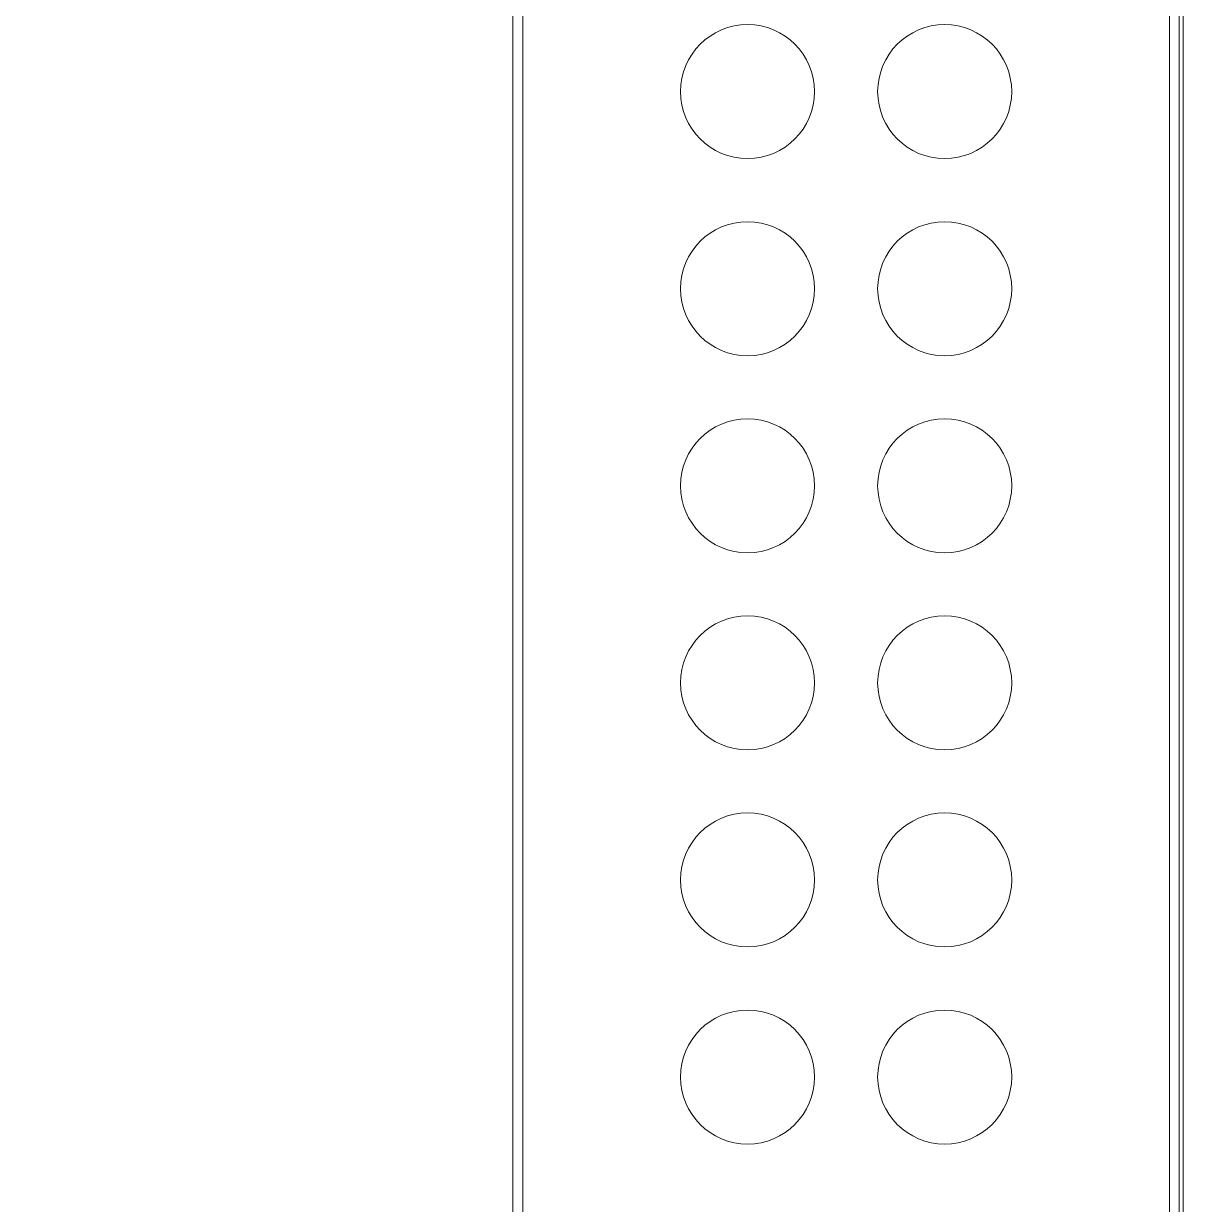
# Model space of a CAD drawing. Header units: millimetres. Extents: x -86 to 67, y -55 to 52.
# Drawn here: x 51.9 to 66.84, y -3.05 to 12.16 of the extents above; entities that cross this region are included whole.
import ezdxf

# ---------------------------------------------------------------- set-up
doc = ezdxf.new("R2010")
doc.units = ezdxf.units.MM
doc.header["$MEASUREMENT"] = 0
for name, color, linetype in [('BG_OUTLINE', 7, 'Continuous'), ('PG_SILKSCREEN_TOP', 7, 'Continuous'), ('PIN_TOP', 7, 'Continuous')]:
    doc.layers.add(name, color=color, linetype=linetype)

msp = doc.modelspace()

# ---------------------------------------------------------------- linework, layer by layer
at = {"layer": 'BG_OUTLINE', "color": 3, "lineweight": 9}
msp.add_open_spline([(-60.0926, 34.7331), (-60.0926, 34.7331), (63.7724, 34.7331), (63.7724, 34.7331), (63.7724, 34.7331), (64.585, 34.7336), (65.3646, 34.4113), (65.9396, 33.837), (65.9396, 33.837), (66.5146, 33.2627), (66.8379, 32.4797), (66.8384, 31.667), (66.8384, 31.667), (66.8384, 31.667), (66.8412, -52.28), (66.8412, -52.28), (66.8412, -52.28), (66.8412, -52.28), (66.8384, -52.1933), (66.8384, -52.1933), (66.8384, -52.1933), (66.8389, -53.006), (66.5166, -53.7856), (65.9424, -54.3606), (65.9424, -54.3606), (65.3681, -54.9356), (64.585, -55.2589), (63.7724, -55.2594), (63.7724, -55.2594), (63.7724, -55.2594), (-60.1869, -55.2594), (-60.1869, -55.2594), (-60.1869, -55.2594), (-60.1869, -55.2594), (-60.0853, -55.2518), (-60.0853, -55.2518), (-60.0853, -55.2518), (-60.8979, -55.2523), (-61.6775, -54.9299), (-62.2525, -54.3557), (-62.2525, -54.3557), (-62.8275, -53.7814), (-63.1508, -52.9984), (-63.1513, -52.1857), (-63.1513, -52.1857), (-63.1513, -52.1857), (-63.1587, 31.667), (-63.1587, 31.667), (-63.1587, 31.667), (-63.1592, 32.4797), (-62.8369, 33.2593), (-62.2626, 33.8343), (-62.2626, 33.8343), (-61.6883, 34.4093), (-60.9053, 34.7326), (-60.0926, 34.7331)], degree=3, knots=[0, 0, 0, 0, 0.0714286, 0.0714286, 0.0714286, 0.0714286, 0.1428571, 0.1428571, 0.1428571, 0.1428571, 0.2142857, 0.2142857, 0.2142857, 0.2142857, 0.2857143, 0.2857143, 0.2857143, 0.2857143, 0.3571429, 0.3571429, 0.3571429, 0.3571429, 0.4285714, 0.4285714, 0.4285714, 0.4285714, 0.5, 0.5, 0.5, 0.5, 0.5714286, 0.5714286, 0.5714286, 0.5714286, 0.6428571, 0.6428571, 0.6428571, 0.6428571, 0.7142857, 0.7142857, 0.7142857, 0.7142857, 0.7857143, 0.7857143, 0.7857143, 0.7857143, 0.8571429, 0.8571429, 0.8571429, 0.8571429, 0.9285714, 0.9285714, 0.9285714, 0.9285714, 1, 1, 1, 1], dxfattribs=at)
at = {"layer": 'PG_SILKSCREEN_TOP', "color": 6, "lineweight": 9}
for points in [[(58.3284, -7.9763), (58.3284, -7.9763), (58.2014, -7.9763), (58.2014, -7.9763), (58.2014, -7.9763), (58.2014, -7.9763), (58.2014, 18.9985), (58.2014, 18.9985), (58.2014, 18.9985), (58.2014, 18.9985), (58.3284, 18.9985), (58.3284, 18.9985), (58.3284, 18.9985), (58.3284, 18.9985), (58.3284, -7.9763), (58.3284, -7.9763)], [(66.6616, 18.9985), (66.6616, 18.9985), (66.7886, 18.9985), (66.7886, 18.9985), (66.7886, 18.9985), (66.7886, 18.9985), (66.7886, -39.6013), (66.7886, -39.6013), (66.7886, -39.6013), (66.7886, -39.6013), (66.6616, -39.6013), (66.6616, -39.6013), (66.6616, -39.6013), (66.6616, -39.6013), (66.6616, 18.9985), (66.6616, 18.9985)]]:
    msp.add_open_spline(points, degree=3, knots=[0, 0, 0, 0, 0.25, 0.25, 0.25, 0.25, 0.5, 0.5, 0.5, 0.5, 0.75, 0.75, 0.75, 0.75, 1, 1, 1, 1], dxfattribs=at)
at = {"layer": 'PIN_TOP', "lineweight": 9}
for points in [[(62.0886, 11.2886), (62.0886, 11.7656), (61.702, 12.1522), (61.225, 12.1522), (61.225, 12.1522), (60.7481, 12.1522), (60.3614, 11.7656), (60.3614, 11.2886), (60.3614, 11.2886), (60.3614, 10.8117), (60.7481, 10.425), (61.225, 10.425), (61.225, 10.425), (61.702, 10.425), (62.0886, 10.8117), (62.0886, 11.2886)], [(64.6286, 11.2886), (64.6286, 11.7656), (64.242, 12.1522), (63.765, 12.1522), (63.765, 12.1522), (63.2881, 12.1522), (62.9014, 11.7656), (62.9014, 11.2886), (62.9014, 11.2886), (62.9014, 10.8117), (63.2881, 10.425), (63.765, 10.425), (63.765, 10.425), (64.242, 10.425), (64.6286, 10.8117), (64.6286, 11.2886)], [(62.0886, 8.7486), (62.0886, 9.2256), (61.702, 9.6122), (61.225, 9.6122), (61.225, 9.6122), (60.7481, 9.6122), (60.3614, 9.2256), (60.3614, 8.7486), (60.3614, 8.7486), (60.3614, 8.2717), (60.7481, 7.885), (61.225, 7.885), (61.225, 7.885), (61.702, 7.885), (62.0886, 8.2717), (62.0886, 8.7486)], [(64.6286, 8.7486), (64.6286, 9.2256), (64.242, 9.6122), (63.765, 9.6122), (63.765, 9.6122), (63.2881, 9.6122), (62.9014, 9.2256), (62.9014, 8.7486), (62.9014, 8.7486), (62.9014, 8.2717), (63.2881, 7.885), (63.765, 7.885), (63.765, 7.885), (64.242, 7.885), (64.6286, 8.2717), (64.6286, 8.7486)], [(62.0886, 6.2086), (62.0886, 6.6856), (61.702, 7.0722), (61.225, 7.0722), (61.225, 7.0722), (60.7481, 7.0722), (60.3614, 6.6856), (60.3614, 6.2086), (60.3614, 6.2086), (60.3614, 5.7317), (60.7481, 5.345), (61.225, 5.345), (61.225, 5.345), (61.702, 5.345), (62.0886, 5.7317), (62.0886, 6.2086)], [(64.6286, 6.2086), (64.6286, 6.6856), (64.242, 7.0722), (63.765, 7.0722), (63.765, 7.0722), (63.2881, 7.0722), (62.9014, 6.6856), (62.9014, 6.2086), (62.9014, 6.2086), (62.9014, 5.7317), (63.2881, 5.345), (63.765, 5.345), (63.765, 5.345), (64.242, 5.345), (64.6286, 5.7317), (64.6286, 6.2086)], [(62.0886, 3.6686), (62.0886, 4.1456), (61.702, 4.5322), (61.225, 4.5322), (61.225, 4.5322), (60.7481, 4.5322), (60.3614, 4.1456), (60.3614, 3.6686), (60.3614, 3.6686), (60.3614, 3.1917), (60.7481, 2.805), (61.225, 2.805), (61.225, 2.805), (61.702, 2.805), (62.0886, 3.1917), (62.0886, 3.6686)], [(64.6286, 3.6686), (64.6286, 4.1456), (64.242, 4.5322), (63.765, 4.5322), (63.765, 4.5322), (63.2881, 4.5322), (62.9014, 4.1456), (62.9014, 3.6686), (62.9014, 3.6686), (62.9014, 3.1917), (63.2881, 2.805), (63.765, 2.805), (63.765, 2.805), (64.242, 2.805), (64.6286, 3.1917), (64.6286, 3.6686)], [(62.0886, 1.1286), (62.0886, 1.6056), (61.702, 1.9922), (61.225, 1.9922), (61.225, 1.9922), (60.7481, 1.9922), (60.3614, 1.6056), (60.3614, 1.1286), (60.3614, 1.1286), (60.3614, 0.6517), (60.7481, 0.265), (61.225, 0.265), (61.225, 0.265), (61.702, 0.265), (62.0886, 0.6517), (62.0886, 1.1286)], [(64.6286, 1.1286), (64.6286, 1.6056), (64.242, 1.9922), (63.765, 1.9922), (63.765, 1.9922), (63.2881, 1.9922), (62.9014, 1.6056), (62.9014, 1.1286), (62.9014, 1.1286), (62.9014, 0.6517), (63.2881, 0.265), (63.765, 0.265), (63.765, 0.265), (64.242, 0.265), (64.6286, 0.6517), (64.6286, 1.1286)], [(62.0886, -1.4114), (62.0886, -0.9344), (61.702, -0.5478), (61.225, -0.5478), (61.225, -0.5478), (60.7481, -0.5478), (60.3614, -0.9344), (60.3614, -1.4114), (60.3614, -1.4114), (60.3614, -1.8883), (60.7481, -2.275), (61.225, -2.275), (61.225, -2.275), (61.702, -2.275), (62.0886, -1.8883), (62.0886, -1.4114)], [(64.6286, -1.4114), (64.6286, -0.9344), (64.242, -0.5478), (63.765, -0.5478), (63.765, -0.5478), (63.2881, -0.5478), (62.9014, -0.9344), (62.9014, -1.4114), (62.9014, -1.4114), (62.9014, -1.8883), (63.2881, -2.275), (63.765, -2.275), (63.765, -2.275), (64.242, -2.275), (64.6286, -1.8883), (64.6286, -1.4114)]]:
    msp.add_open_spline(points, degree=3, knots=[0, 0, 0, 0, 0.25, 0.25, 0.25, 0.25, 0.5, 0.5, 0.5, 0.5, 0.75, 0.75, 0.75, 0.75, 1, 1, 1, 1], dxfattribs=at)

doc.saveas('drawing.dxf')
